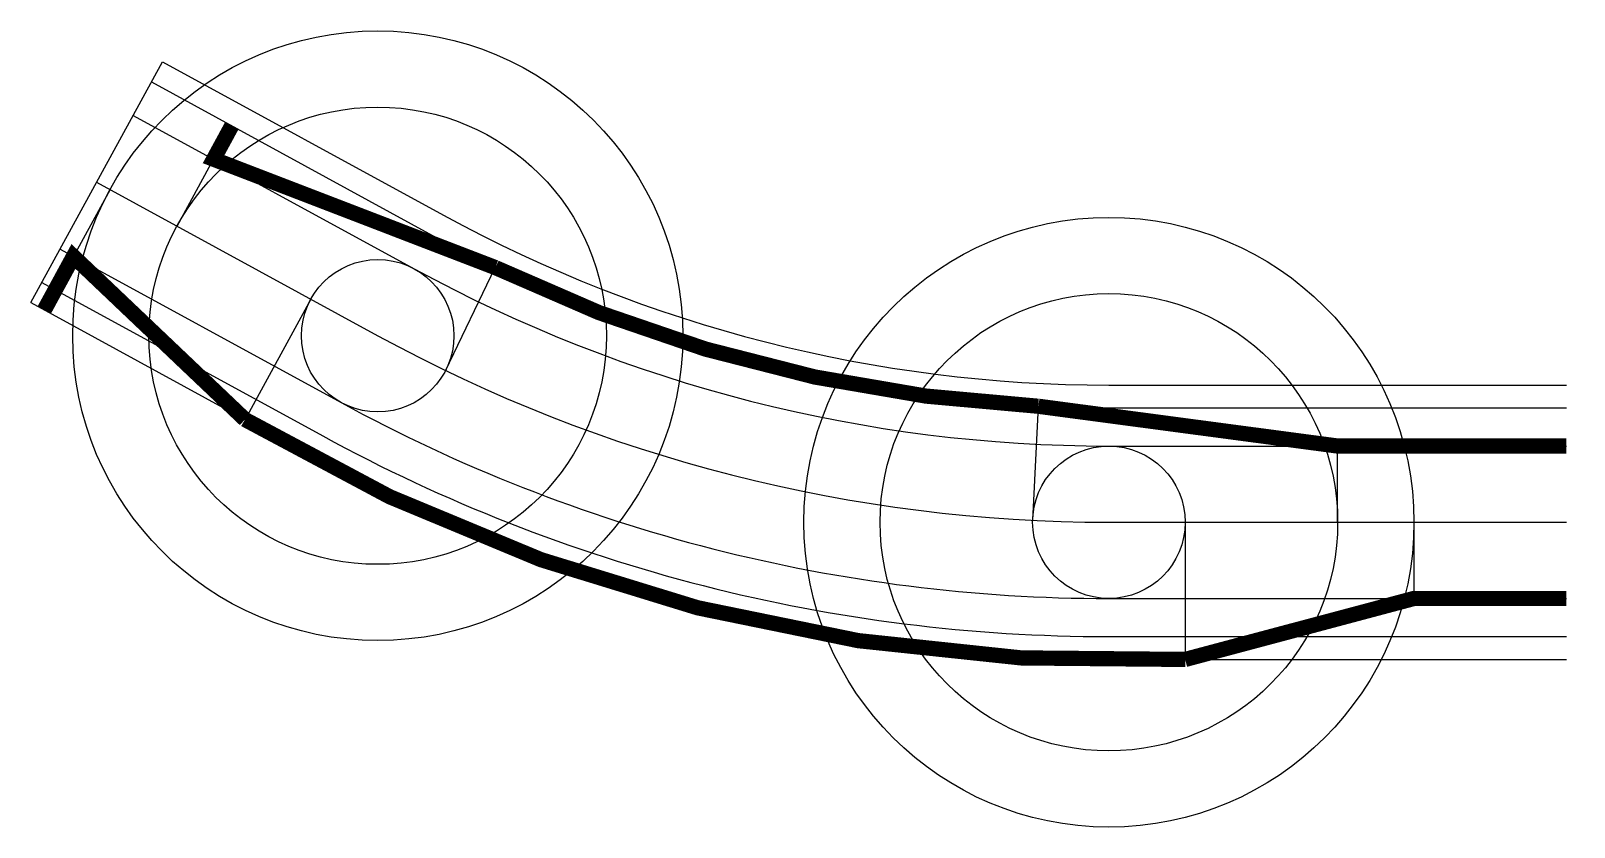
# Model space of a CAD drawing. Header units: metres. Extents: x -280 to 557, y -135 to 294.
# Drawn here: x 455.7 to 556.8, y -134.7 to -82.5 of the extents above; entities that cross this region are included whole.
import ezdxf

# ---------------------------------------------------------------- set-up
doc = ezdxf.new("R2010")
doc.units = ezdxf.units.M
doc.layers.add('JBTOB_KO_PLF', color=4, linetype='Continuous', true_color=0x00ffff)
doc.layers.add('JBTOB_KO_SPO', color=2, linetype='Continuous', true_color=0xffff00)

msp = doc.modelspace()

# ---------------------------------------------------------------- linework, layer by layer
for p, q in [((455.66, -100.32), (464.29, -84.52)), ((465.24, -95.3), (467.64, -90.91)), ((460.85, -92.9), (458.45, -97.29)), ((482.84, -104.79), (486.11, -98.02)), ((474.01, -100.09), (469.7, -107.99)), ((521.35, -114.61), (521.72, -107.12)), ((541.34, -114.73), (541.34, -109.73)), ((531.34, -114.73), (531.34, -123.73)), ((546.34, -114.73), (546.34, -119.73))]:
    msp.add_line(p, q)
at = {"color": 1, "const_width": 1}
for points in [[(468.83, -88.72), (467.64, -90.91), (486.11, -98.02, 0.100335), (521.72, -107.12), (541.34, -109.73), (556.33, -109.73)], [(456.54, -100.8), (458.45, -97.29), (469.7, -107.99, 0.145405), (531.34, -123.73), (546.34, -119.73), (556.34, -119.73), (556.34, -119.73)]]:
    msp.add_lwpolyline(points, format="xyb", dxfattribs=at)
for centre, radius in [((478.4, -102.49), 20), ((478.4, -102.49), 15), ((526.34, -114.73), 20), ((478.4, -102.49), 5), ((526.34, -114.73), 15), ((526.34, -114.73), 5)]:
    msp.add_circle(centre, radius)
at = {"layer": 'JBTOB_KO_PLF', "flags": 128}
msp.add_lwpolyline([(459.97, -92.42), (478.4, -102.49, 0.125655), (526.34, -114.73), (556.34, -114.73)], format="xyb", dxfattribs=at)
at = {"layer": 'JBTOB_KO_SPO', "flags": 128}
for points in [[(464.29, -84.52), (482.72, -94.59, 0.125655), (526.34, -105.73), (556.34, -105.73)], [(463.57, -85.84), (482, -95.91, 0.125655), (526.34, -107.23), (556.34, -107.23)], [(462.37, -88.04), (480.8, -98.1, 0.125655), (526.34, -109.73), (556.34, -109.73)], [(459.97, -92.42), (478.4, -102.49, 0.125655), (526.34, -114.73), (556.34, -114.73)], [(457.58, -96.81), (476, -106.88, 0.125655), (526.34, -119.73), (556.34, -119.73)], [(456.38, -99), (474.81, -109.07, 0.125655), (526.34, -122.23), (556.34, -122.23)], [(455.66, -100.32), (474.09, -110.39, 0.125655), (526.34, -123.73), (556.34, -123.73)]]:
    msp.add_lwpolyline(points, format="xyb", dxfattribs=at)

doc.saveas('drawing.dxf')
